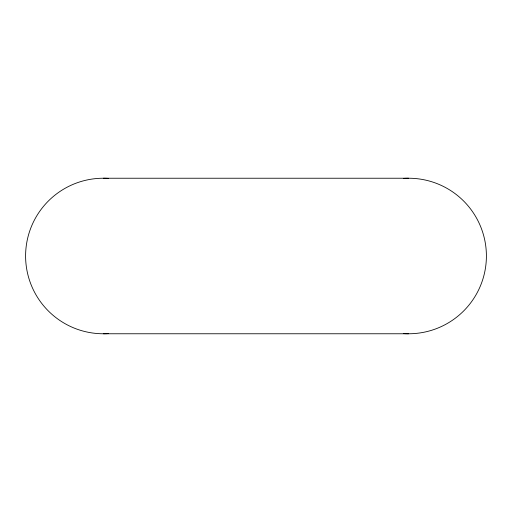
<?xml version="1.0" encoding="UTF-8"?>
<svg xmlns="http://www.w3.org/2000/svg" width="512" height="512" viewBox="0 0 512 512"><rect width="100%" height="100%" fill="white"/><g stroke="black" fill="none" stroke-linecap="round" stroke-linejoin="round"><path stroke-width="0.77" d="M103.366 178.234L408.634 178.234M103.366 333.766L408.634 333.766M108.454 333.6A77.766 77.766 0 0 1 25.6 256A77.766 77.766 0 0 1 108.454 178.4M403.546 178.4A77.766 77.766 0 0 1 486.4 256A77.766 77.766 0 0 1 403.546 333.6"/></g></svg>
